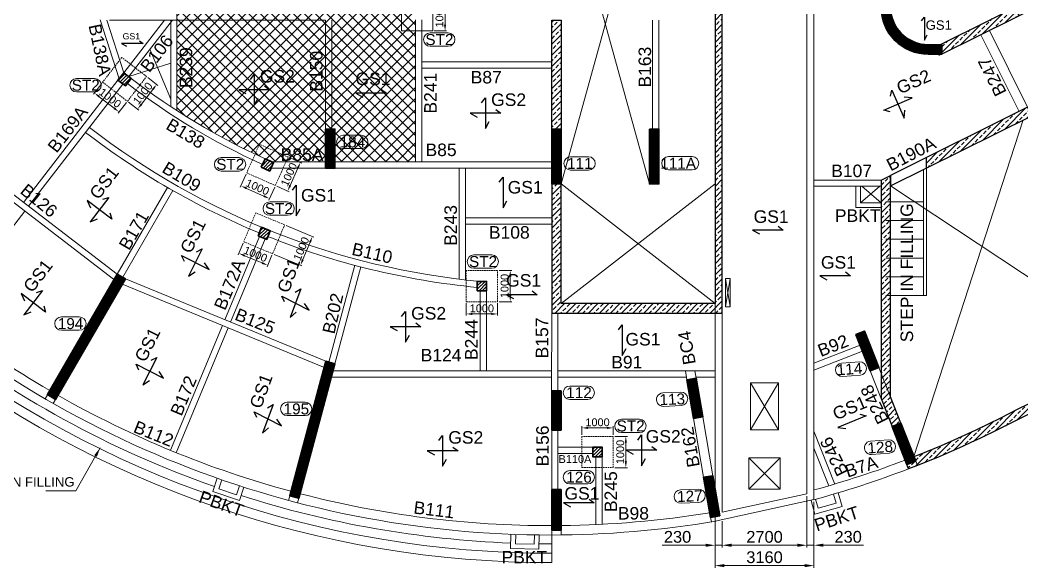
# Model space of a CAD drawing. Header units: millimetres. Extents: x -954 to 225541, y -300291 to -180647.
# Drawn here: x 17656 to 49665, y -272143 to -254639 of the extents above; entities that cross this region are included whole.
import ezdxf
from ezdxf.enums import TextEntityAlignment as Align

# ---------------------------------------------------------------- set-up
doc = ezdxf.new("R2010")
doc.units = ezdxf.units.MM
doc.header["$LTSCALE"] = 100
doc.header["$MEASUREMENT"] = 0
doc.header["$PDMODE"] = 3
doc.linetypes.add('DASHED', pattern=[0.75, 0.5, -0.25])
for name, color, linetype, lineweight in [('BEAM', 191, 'Continuous', 20), ('BEAM NO (H)', 121, 'Continuous', 20), ('BEAM NO (V)', 121, 'Continuous', 20), ('COL HATCH', 67, 'Continuous', 25), ('colno', 11, 'Continuous', 15), ('COLUMN', 84, 'Continuous', 30), ('CONCRETE', 7, 'Continuous', 20), ('DIM', 8, 'Continuous', 13), ('FOOTING', 12, 'Continuous', 20), ('HATCH', 251, 'Continuous', 9), ('RET WALL', 31, 'Continuous', 30), ('RET WALL HATCH', 57, 'Continuous', 13), ('SLAB MARK', 241, 'Continuous', 25), ('SLAB NO', 52, 'Continuous', 25), ('STAIRCASE', 39, 'Continuous', 9), ('STUB', 2, 'Continuous', 30), ('SUNK', 251, 'Continuous', 9), ('TEXT', 255, 'Continuous', 25), ('void', 45, 'Continuous', 18)]:
    doc.layers.add(name, color=color, linetype=linetype, lineweight=lineweight)
doc.styles.add('ARIAL', font='arial.ttf')
doc.dimstyles.new('150', dxfattribs={"dimscale": 150, "dimtxt": 2.5, "dimasz": 2, "dimexe": 0.5, "dimexo": 0.5, "dimgap": 0.5, "dimtad": 1, "dimdec": 0, "dimzin": 3, "dimdsep": 46, "dimtxsty": 'ARIAL', "dimcen": 0, "dimdle": 1, "dimclrd": 256, "dimclre": 256, "dimclrt": 7, "dimadec": 0, "dimazin": 0, "dimtfac": 1, "dimtdec": 0, "dimtmove": 0, "dimatfit": 3, "dimfxl": 0, "dimtolj": 1, "dimtzin": 0, "dimlwd": -1, "dimlwe": -1, "dimarcsym": 0})
pattern_1 = [(45, (360396, 1349499.23), (-176.776695, 176.776695), []), (45, (360572.77, 1349499.23), (-176.776695, 176.776695), [125, -62.5])]

# ---------------------------------------------------------------- blocks, each defined once
blk = doc.blocks.new('*D10')
at = {"layer": 'Defpoints', "color": 0, "transparency": 16777216}
for p in [(0, -74779), (-3160, -75398), (0, -76890)]:
    blk.add_point(p, dxfattribs=at)
at = {"layer": 'DIM', "transparency": 16777216}
for p, q in [((0, -74854), (0, -76965)), ((-3160, -75473), (-3160, -76965)), ((-2860, -76890), (-300, -76890))]:
    blk.add_line(p, q, dxfattribs=at)
for points in [[(-2860, -76840), (-2860, -76940), (-3160, -76890)], [(-300, -76840), (-300, -76940), (0, -76890)]]:
    blk.add_solid(points, dxfattribs=at)
at = {"layer": 'DIM', "color": 7, "lineweight": 9, "transparency": 16777216, "insert": (-1580, -76624), "char_height": 375, "attachment_point": 5, "style": 'ARIAL'}
blk.add_mtext('\\A1;3160', dxfattribs=at)
blk = doc.blocks.new('*D11')
at = {"layer": 'Defpoints', "color": 0, "transparency": 16777216}
for p in [(-3160, -75398), (-2930, -75398), (-2930, -76241)]:
    blk.add_point(p, dxfattribs=at)
at = {"layer": 'DIM', "transparency": 16777216}
for p, q in [((-3160, -75473), (-3160, -76316)), ((-2930, -75473), (-2930, -76316)), ((-3460, -76241), (-4850, -76241)), ((-2930, -76241), (-3160, -76241)), ((-2630, -76241), (-2330, -76241))]:
    blk.add_line(p, q, dxfattribs=at)
for points in [[(-3460, -76191), (-3460, -76291), (-3160, -76241)], [(-2630, -76191), (-2630, -76291), (-2930, -76241)]]:
    blk.add_solid(points, dxfattribs=at)
at = {"layer": 'DIM', "color": 7, "lineweight": 9, "transparency": 16777216, "insert": (-4358, -75974), "char_height": 375, "attachment_point": 5, "style": 'ARIAL'}
blk.add_mtext('\\A1;230', dxfattribs=at)
blk = doc.blocks.new('*D12')
at = {"layer": 'Defpoints', "color": 0, "transparency": 16777216}
for p in [(0, -74779), (-230, -75398), (-230, -76239)]:
    blk.add_point(p, dxfattribs=at)
at = {"layer": 'DIM', "transparency": 16777216}
for p, q in [((0, -74854), (0, -76314)), ((-230, -75473), (-230, -76314)), ((-530, -76239), (-830, -76239)), ((-230, -76239), (0, -76239)), ((300, -76239), (1584, -76239))]:
    blk.add_line(p, q, dxfattribs=at)
for points in [[(-530, -76189), (-530, -76289), (-230, -76239)], [(300, -76189), (300, -76289), (0, -76239)]]:
    blk.add_solid(points, dxfattribs=at)
at = {"layer": 'DIM', "color": 7, "lineweight": 9, "transparency": 16777216, "insert": (1092, -75973), "char_height": 375, "attachment_point": 5, "style": 'ARIAL'}
blk.add_mtext('\\A1;230', dxfattribs=at)
blk = doc.blocks.new('*D13')
at = {"layer": 'Defpoints', "color": 0, "transparency": 16777216}
for p in [(-230, -74594, 389), (-2930, -75398, 389), (-230, -76240)]:
    blk.add_point(p, dxfattribs=at)
at = {"layer": 'DIM', "transparency": 16777216}
for p, q in [((-230, -74669), (-230, -76315)), ((-2930, -75473), (-2930, -76315)), ((-2630, -76240), (-530, -76240))]:
    blk.add_line(p, q, dxfattribs=at)
for points in [[(-2630, -76190), (-2630, -76290), (-2930, -76240)], [(-530, -76190), (-530, -76290), (-230, -76240)]]:
    blk.add_solid(points, dxfattribs=at)
at = {"layer": 'DIM', "color": 7, "lineweight": 9, "transparency": 16777216, "insert": (-1580, -75974), "char_height": 375, "attachment_point": 5, "style": 'ARIAL'}
blk.add_mtext('\\A1;2700', dxfattribs=at)
blk = doc.blocks.new('*D65')
at = {"layer": 'Defpoints', "color": 0, "transparency": 16777216}
for p in [(30840, -253988), (30840, -254988), (31234, -254988)]:
    blk.add_point(p, dxfattribs=at)
at = {"layer": 'DIM', "transparency": 16777216}
for p, q in [((30890, -253988), (31284, -253988)), ((31234, -254188), (31234, -254788)), ((30890, -254988), (31284, -254988))]:
    blk.add_line(p, q, dxfattribs=at)
for points in [[(31201, -254188), (31267, -254188), (31234, -253988)], [(31201, -254788), (31267, -254788), (31234, -254988)]]:
    blk.add_solid(points, dxfattribs=at)
at = {"layer": 'DIM', "color": 7, "transparency": 16777216, "insert": (31056, -254488), "char_height": 250, "attachment_point": 5, "rotation": 90, "style": 'ARIAL'}
blk.add_mtext('\\A1;1000', dxfattribs=at)
blk = doc.blocks.new('*D66')
at = {"layer": 'Defpoints', "color": 0, "transparency": 16777216}
for p in [(20294, -256623), (20030, -256966), (21085, -257235)]:
    blk.add_point(p, dxfattribs=at)
at = {"layer": 'DIM', "transparency": 16777216}
for p, q in [((20264, -256663), (19999, -257005)), ((20663, -257455), (20188, -257088)), ((21055, -257274), (20790, -257617))]:
    blk.add_line(p, q, dxfattribs=at)
for points in [[(20208, -257062), (20167, -257114), (20030, -256966)], [(20683, -257429), (20642, -257481), (20821, -257577)]]:
    blk.add_solid(points, dxfattribs=at)
at = {"layer": 'DIM', "color": 7, "transparency": 16777216, "insert": (20534, -257131), "char_height": 250, "attachment_point": 5, "rotation": 322.3055, "style": 'ARIAL'}
blk.add_mtext('\\A1;1000', dxfattribs=at)
blk = doc.blocks.new('*D67')
at = {"layer": 'Defpoints', "color": 0, "transparency": 16777216}
for p in [(21697, -256444), (22023, -256695), (21085, -257235)]:
    blk.add_point(p, dxfattribs=at)
at = {"layer": 'DIM', "transparency": 16777216}
for p, q in [((21736, -256474), (22062, -256726)), ((21534, -257328), (21900, -256854)), ((21125, -257265), (21451, -257517))]:
    blk.add_line(p, q, dxfattribs=at)
for points in [[(21874, -256833), (21927, -256874), (22023, -256695)], [(21507, -257308), (21560, -257349), (21411, -257487)]]:
    blk.add_solid(points, dxfattribs=at)
at = {"layer": 'DIM', "color": 7, "transparency": 16777216, "insert": (21576, -256982), "char_height": 250, "attachment_point": 5, "rotation": 52.3055, "style": 'ARIAL'}
blk.add_mtext('\\A1;1000', dxfattribs=at)
blk = doc.blocks.new('*D68')
at = {"layer": 'Defpoints', "color": 0, "transparency": 16777216}
for p in [(24898, -259521), (24712, -259937), (25811, -259927)]:
    blk.add_point(p, dxfattribs=at)
at = {"layer": 'DIM', "transparency": 16777216}
for p, q in [((24878, -259566), (24692, -259983)), ((25443, -260263), (24895, -260019)), ((25791, -259973), (25606, -260390))]:
    blk.add_line(p, q, dxfattribs=at)
for points in [[(24909, -259988), (24882, -260049), (24712, -259937)], [(25457, -260232), (25430, -260293), (25626, -260344)]]:
    blk.add_solid(points, dxfattribs=at)
at = {"layer": 'DIM', "color": 7, "transparency": 16777216, "insert": (25242, -259978), "char_height": 250, "attachment_point": 5, "rotation": 336.0021, "style": 'ARIAL'}
blk.add_mtext('\\A1;1000', dxfattribs=at)
blk = doc.blocks.new('*D69')
at = {"layer": 'Defpoints', "color": 0, "transparency": 16777216}
for p in [(26218, -259014), (26612, -259189), (25811, -259927)]:
    blk.add_point(p, dxfattribs=at)
at = {"layer": 'DIM', "transparency": 16777216}
for p, q in [((26264, -259034), (26658, -259210)), ((26287, -259920), (26531, -259372)), ((25857, -259948), (26251, -260123))]:
    blk.add_line(p, q, dxfattribs=at)
for points in [[(26500, -259358), (26561, -259385), (26612, -259189)], [(26256, -259907), (26317, -259934), (26206, -260103)]]:
    blk.add_solid(points, dxfattribs=at)
at = {"layer": 'DIM', "color": 7, "transparency": 16777216, "insert": (26247, -259574), "char_height": 250, "attachment_point": 5, "rotation": 66.0021, "style": 'ARIAL'}
blk.add_mtext('\\A1;1000', dxfattribs=at)
blk = doc.blocks.new('*D70')
at = {"layer": 'Defpoints', "color": 0, "transparency": 16777216}
for p in [(26109, -261183), (26998, -261553), (25725, -262106)]:
    blk.add_point(p, dxfattribs=at)
at = {"layer": 'DIM', "transparency": 16777216}
for p, q in [((26155, -261202), (27044, -261572)), ((26691, -262291), (26921, -261737)), ((25771, -262125), (26660, -262495))]:
    blk.add_line(p, q, dxfattribs=at)
for points in [[(26891, -261725), (26952, -261750), (26998, -261553)], [(26660, -262279), (26722, -262304), (26614, -262476)]]:
    blk.add_solid(points, dxfattribs=at)
at = {"layer": 'DIM', "color": 7, "transparency": 16777216, "insert": (26642, -261946), "char_height": 250, "attachment_point": 5, "rotation": 67.3986, "style": 'ARIAL'}
blk.add_mtext('\\A1;1000', dxfattribs=at)
blk = doc.blocks.new('*D71')
at = {"layer": 'Defpoints', "color": 0, "transparency": 16777216}
for p in [(24801, -261721), (24648, -262091), (25725, -262106)]:
    blk.add_point(p, dxfattribs=at)
at = {"layer": 'DIM', "transparency": 16777216}
for p, q in [((24782, -261768), (24628, -262137)), ((25705, -262152), (25552, -262521)), ((25386, -262398), (24832, -262168))]:
    blk.add_line(p, q, dxfattribs=at)
for points in [[(24845, -262137), (24820, -262198), (24648, -262091)], [(25399, -262367), (25373, -262429), (25571, -262475)]]:
    blk.add_solid(points, dxfattribs=at)
at = {"layer": 'DIM', "color": 7, "transparency": 16777216, "insert": (25178, -262119), "char_height": 250, "attachment_point": 5, "rotation": 337.3986, "style": 'ARIAL'}
blk.add_mtext('\\A1;1000', dxfattribs=at)
blk = doc.blocks.new('*D72')
at = {"layer": 'Defpoints', "color": 0, "transparency": 16777216}
for p in [(31910, -263637), (32910, -263637), (31910, -264028)]:
    blk.add_point(p, dxfattribs=at)
at = {"layer": 'DIM', "transparency": 16777216}
for p, q in [((31910, -263687), (31910, -264078)), ((32910, -263687), (32910, -264078)), ((32710, -264028), (32110, -264028))]:
    blk.add_line(p, q, dxfattribs=at)
for points in [[(32110, -263995), (32110, -264062), (31910, -264028)], [(32710, -263995), (32710, -264062), (32910, -264028)]]:
    blk.add_solid(points, dxfattribs=at)
at = {"layer": 'DIM', "color": 7, "transparency": 16777216, "insert": (32410, -263851), "char_height": 250, "attachment_point": 5, "style": 'ARIAL'}
blk.add_mtext('\\A1;1000', dxfattribs=at)
blk = doc.blocks.new('*D73')
at = {"layer": 'Defpoints', "color": 0, "transparency": 16777216}
for p in [(32910, -262637), (32910, -263637), (33316, -263637)]:
    blk.add_point(p, dxfattribs=at)
at = {"layer": 'DIM', "transparency": 16777216}
for p, q in [((32960, -262637), (33366, -262637)), ((33316, -262837), (33316, -263437)), ((32960, -263637), (33366, -263637))]:
    blk.add_line(p, q, dxfattribs=at)
for points in [[(33283, -262837), (33349, -262837), (33316, -262637)], [(33283, -263437), (33349, -263437), (33316, -263637)]]:
    blk.add_solid(points, dxfattribs=at)
at = {"layer": 'DIM', "color": 7, "transparency": 16777216, "insert": (33138, -263137), "char_height": 250, "attachment_point": 5, "rotation": 90, "style": 'ARIAL'}
blk.add_mtext('\\A1;1000', dxfattribs=at)
blk = doc.blocks.new('*D74')
at = {"layer": 'Defpoints', "color": 0, "transparency": 16777216}
for p in [(36605, -267939), (36605, -268939), (37010, -268939)]:
    blk.add_point(p, dxfattribs=at)
at = {"layer": 'DIM', "transparency": 16777216}
for p, q in [((36655, -267939), (37060, -267939)), ((37010, -268139), (37010, -268739)), ((36655, -268939), (37060, -268939))]:
    blk.add_line(p, q, dxfattribs=at)
for points in [[(36977, -268139), (37044, -268139), (37010, -267939)], [(36977, -268739), (37044, -268739), (37010, -268939)]]:
    blk.add_solid(points, dxfattribs=at)
at = {"layer": 'DIM', "color": 7, "transparency": 16777216, "insert": (36833, -268439), "char_height": 250, "attachment_point": 5, "rotation": 90, "style": 'ARIAL'}
blk.add_mtext('\\A1;1000', dxfattribs=at)
blk = doc.blocks.new('*D75')
at = {"layer": 'Defpoints', "color": 0, "transparency": 16777216}
for p in [(35605, -267668), (35605, -267939), (36605, -267939)]:
    blk.add_point(p, dxfattribs=at)
at = {"layer": 'DIM', "transparency": 16777216}
for p, q in [((35605, -267889), (35605, -267618)), ((36405, -267668), (35805, -267668)), ((36605, -267889), (36605, -267618))]:
    blk.add_line(p, q, dxfattribs=at)
for points in [[(35805, -267635), (35805, -267702), (35605, -267668)], [(36405, -267635), (36405, -267702), (36605, -267668)]]:
    blk.add_solid(points, dxfattribs=at)
at = {"layer": 'DIM', "color": 7, "transparency": 16777216, "insert": (36105, -267491), "char_height": 250, "attachment_point": 5, "style": 'ARIAL'}
blk.add_mtext('\\A1;1000', dxfattribs=at)
blk = doc.blocks.new('Z$W@#2DCD71B0')
at = {"layer": 'RET WALL', "lineweight": 9}
for p, q in [((-3160, 0), (-3160, -75473)), ((-2930, 0), (-2930, -75186.9)), ((-230, 0), (-230, -74593.7)), ((0, 0), (0, -74778.6)), ((-3160, -75473), (0, -74778.6)), ((-2930, -75186.9), (-230, -74593.7))]:
    blk.add_line(p, q, dxfattribs=at)
at = {"layer": 'DIM', "lineweight": 9}
for base, p1, p2, picture, middle in [((0, -76890.3), (-3160, -75398), (0, -74778.6), '*D10', (-1580, -76623.7)), ((-230, -76240, -389.1), (-2930, -75398), (-230, -74593.7), '*D13', (-1580, -75973.6, -389.1))]:
    dim = blk.add_linear_dim(base=base, p1=p1, p2=p2, dimstyle='150', dxfattribs=at)
    dim.commit()
    dim.dimension.update_dxf_attribs({"geometry": picture, "text_midpoint": middle})
dim = blk.add_linear_dim(base=(-230, -76239.4), p1=(0, -74778.6), p2=(-230, -75398), angle=180, dimstyle='150', dxfattribs=at)
dim.commit()
dim.dimension.update_dxf_attribs({"geometry": '*D12', "text_midpoint": (1091.8, -76239.4), "dimtype": 160})
dim = blk.add_linear_dim(base=(-2930, -76240.7), p1=(-3160, -75398), p2=(-2930, -75398), dimstyle='150', dxfattribs=at)
dim.commit()
dim.dimension.update_dxf_attribs({"geometry": '*D11', "text_midpoint": (-4358.5, -76240.7), "dimtype": 160})

msp = doc.modelspace()

# ---------------------------------------------------------------- hatches: boundary and pattern name
at = {"layer": 'COL HATCH'}
h = msp.add_hatch(dxfattribs=at)
h.set_pattern_fill('ANSI31', color=256, scale=100, style=0)
edge = h.paths.add_edge_path()
edge.add_line((45465.2, -251690.9), (45165.2, -251690.9))
edge.add_line((45165.2, -251690.9), (45165.2, -254228.1))
edge.add_arc((46665.2, -254228.1), 1500, 180, 270)
edge.add_line((46665.2, -255728.1), (47105.2, -255728.1))
edge.add_line((47105.2, -255728.1), (47105.2, -255428.1))
edge.add_line((47105.2, -255428.1), (46665.2, -255428.1))
edge.add_arc((46665.2, -254228.1), 1200, 180, 270, ccw=False)
edge.add_line((45465.2, -254228.1), (45465.2, -251690.9))
h.paths.add_polyline_path([(45165.2, -250190.9), (45465.2, -250190.9), (45465.2, -248558.9), (45165.2, -248558.9)])
h = msp.add_hatch(dxfattribs=at)
h.set_pattern_fill('ANSI31', color=256, scale=100, style=0)
h.set_pattern_definition([(45, (-333402.978, -634075.706), (-8.83883476, 8.83883476), [])])
h.paths.add_polyline_path([(27415.2, -258123.9), (27415.2, -259373.9), (27715.2, -259373.9), (27715.2, -258123.9)])
h = msp.add_hatch(dxfattribs=at)
h.set_pattern_fill('ANSI31', color=256, scale=100, style=0)
h.set_pattern_definition([(45, (-99321.892, -734141.501), (-8.83883476, 8.83883476), [])])
h.paths.add_polyline_path([(34640.2, -258123.9), (34940.2, -258123.9), (34940.2, -259873.9), (34640.2, -259873.9)])
h = msp.add_hatch(dxfattribs=at)
h.set_pattern_fill('ANSI31', color=256, scale=100, style=0)
h.set_pattern_definition([(45, (-156574.624, -1128011.588), (-8.83883476, 8.83883476), [])])
h.paths.add_polyline_path([(37765.2, -258123.9), (38065.2, -258123.9), (38065.2, -259873.9), (37765.2, -259873.9)])
h = msp.add_hatch(dxfattribs=at)
h.set_pattern_fill('ANSI31', color=256, scale=100, angle=59.89893, style=0)
h.set_pattern_definition([(104.8989264, (580353.009, -648745.915), (-12.07976122, -3.21393357), [])])
h.paths.add_polyline_path([(18790.6, -266756.8), (18531, -266606.4), (20762.8, -262756.5), (21022.4, -262907)])
h = msp.add_hatch(dxfattribs=at)
h.set_pattern_fill('ANSI31', color=256, scale=100, angle=-158.53838, style=0)
h.set_pattern_definition([(246.461621, (244970.303, 239901.4), (11.45990964, -4.99204076), [])])
h.paths.add_polyline_path([(44817.1, -265849.3), (44359.8, -264686), (44639, -264576.2), (45096.3, -265739.5)])
h = msp.add_hatch(dxfattribs=at)
h.set_pattern_fill('ANSI31', color=256, scale=100, angle=75, style=0)
h.set_pattern_definition([(120, (668250.607, -492413.446), (-10.82531755, -6.25), [])])
h.paths.add_polyline_path([(26563.4, -269915), (26273.6, -269837.4), (27425.4, -265539), (27715.2, -265616.7)])
h = msp.add_hatch(dxfattribs=at)
h.set_pattern_fill('ANSI31', color=256, scale=100, angle=-170.22075, style=0)
h.set_pattern_definition([(234.7792455, (337586.322, 187381.653), (10.21170052, -7.20910345), [])])
h.paths.add_polyline_path([(39171.8, -267364.3), (38959.5, -266132.4), (39255.2, -266081.5), (39467.5, -267313.3)])
h = msp.add_hatch(dxfattribs=at)
h.set_pattern_fill('ANSI31', color=256, scale=100, style=0)
h.set_pattern_definition([(45, (-99321.892, -735005.718), (-8.83883476, 8.83883476), [])])
h.paths.add_polyline_path([(34640.2, -267738.6), (34940.2, -267738.6), (34940.2, -266488.6), (34640.2, -266488.6)])
h = msp.add_hatch(dxfattribs=at)
h.set_pattern_fill('ANSI31', color=256, scale=100, angle=-158.53838, style=0)
h.set_pattern_definition([(246.461621, (244973.962, 239892.094), (11.45990964, -4.99204076), [])])
h.paths.add_polyline_path([(45991.6, -268836.7), (45516, -267626.9), (45795.2, -267517.1), (46270.8, -268727)])
h = msp.add_hatch(dxfattribs=at)
h.set_pattern_fill('ANSI31', color=256, scale=100, angle=-170.22075, style=0)
h.set_pattern_definition([(234.7792455, (337588.021, 187371.799), (10.21170052, -7.20910345), [])])
h.paths.add_polyline_path([(39717.1, -270527.6), (39496.2, -269246.5), (39791.9, -269195.6), (40012.7, -270476.7)])
h = msp.add_hatch(dxfattribs=at)
h.set_pattern_fill('ANSI31', color=256, scale=100, style=0)
h.set_pattern_definition([(45, (-99321.892, -734963.679), (-8.83883476, 8.83883476), [])])
h.paths.add_polyline_path([(34640.2, -270938.6), (34940.2, -270938.6), (34940.2, -269638.6), (34640.2, -269638.6)])
at = {"layer": 'RET WALL HATCH'}
h = msp.add_hatch(dxfattribs=at)
h.set_pattern_fill('ANSI33', color=256, scale=1000, style=0)
h.paths.add_polyline_path([(34640.2, -259873.9), (34640.2, -263998.9), (40090.2, -263998.9), (40090.2, -246238.9), (38065.2, -246238.9), (38065.2, -246538.9), (39860.2, -246538.9), (39860.2, -263698.9), (34940.2, -263698.9), (34940.2, -259873.9)])
h = msp.add_hatch(dxfattribs=at)
h.set_pattern_fill('ANSI33', color=256, scale=1000, style=0)
h.set_pattern_definition(pattern_1)
h.paths.add_polyline_path([(47041.4, -255428.1), (53306.5, -252308.9), (53979.7, -252308.9), (47105.2, -255730.9), (47105.2, -255428.1)])
h = msp.add_hatch(dxfattribs=at)
h.set_pattern_fill('ANSI33', color=256, scale=1000, style=0)
h.set_pattern_definition(pattern_1)
h.paths.add_polyline_path([(34640.2, -254638.9), (34940.2, -254638.9), (34940.2, -258123.9), (34640.2, -258123.9)], flags=17)
h = msp.add_hatch(dxfattribs=at)
h.set_pattern_fill('ANSI33', color=256, scale=1000, style=0)
h.paths.add_polyline_path([(49977, -257694), (49843.2, -257425.5), (46615.2, -259029.8), (46615.2, -259364.8)])
h = msp.add_hatch(dxfattribs=at)
h.set_pattern_fill('ANSI33', color=256, scale=1000, style=0)
h.set_pattern_definition(pattern_1)
h.paths.add_polyline_path([(45465.2, -259601.3), (45165.2, -259750.7), (45165.2, -266734.5), (45516, -267626.9), (45795.2, -267517.1), (45465.2, -266677.7)])
h = msp.add_hatch(dxfattribs=at)
h.set_pattern_fill('ANSI33', color=256, scale=1000, style=0)
h.set_pattern_definition(pattern_1)
h.paths.add_polyline_path([(53698.7, -265164.9), (53765.5, -265299.2), (50990.2, -266680.9), (49565.7, -267390.1), (48885.4, -267728.8), (48339.6, -267994.1), (48033.8, -268137.3), (47762.6, -268261), (47036.6, -268577.2), (46325.7, -268866.6), (46044.7, -268975.5), (45990.3, -268837.2), (46270.8, -268727), (46215.9, -268587.4), (46390.7, -268518.1), (47091.9, -268227.9), (47502.4, -268048.7), (48199.1, -267728.7), (48986.8, -267343.2), (49548.7, -267063.5), (50205.7, -266736.4), (51030.1, -266325.9), (51625.2, -266029.7), (52353, -265667.3), (53028.4, -265331.1), (53363.2, -265164.3), (53430.1, -265298.6)])
at = {"layer": 'STUB', "lineweight": 15}
h = msp.add_hatch(dxfattribs=at)
h.set_pattern_fill('ANSI31', color=67, scale=600, style=0)
h.paths.add_polyline_path([(20785, -256560.5), (21022.4, -256743.9), (21205.9, -256506.5), (20968.5, -256323.1)])
h = msp.add_hatch(dxfattribs=at)
h.set_pattern_fill('ANSI31', color=67, scale=600, style=0)
h.paths.add_polyline_path([(25360, -259343.3), (25634.1, -259465.3), (25756.1, -259191.2), (25482, -259069.2)])
h = msp.add_hatch(dxfattribs=at)
h.set_pattern_fill('ANSI31', color=67, scale=600, style=0)
h.paths.add_polyline_path([(25259.1, -261532.8), (25536.1, -261648.1), (25651.3, -261371.2), (25374.4, -261255.9)])
h = msp.add_hatch(dxfattribs=at)
h.set_pattern_fill('ANSI31', color=67, scale=600, style=0)
h.paths.add_polyline_path([(32260.2, -262987.1), (32260.2, -263287.1), (32560.2, -263287.1), (32560.2, -262987.1)])
h = msp.add_hatch(dxfattribs=at)
h.set_pattern_fill('ANSI31', color=67, scale=600, style=0)
h.paths.add_polyline_path([(35955.2, -268288.6), (35955.2, -268588.6), (36255.2, -268588.6), (36255.2, -268288.6)])
at = {"layer": 'SUNK'}
h = msp.add_hatch(dxfattribs=at)
h.set_pattern_fill('ANSI37', color=256, scale=2000)
h.paths.add_polyline_path([(22670.2, -250788.9), (30290.2, -250788.9), (30290.2, -254337.6), (30190.2, -254337.6), (30190.2, -254637.6), (30290.2, -254637.6), (30290.2, -259161.5), (27715.2, -259173.9), (27715.2, -258123.9), (27415.2, -258123.9), (27415.2, -259173.9), (25716.7, -259173.9), (25481.9, -259069.4), (24754.3, -258722.3), (23491.6, -258039.8), (22670.2, -257536.2)])

# ---------------------------------------------------------------- linework, layer by layer
at = {"color": 8, "lineweight": 9}
msp.add_line((34640.2, -271090.5), (34641.5, -271971.5), dxfattribs=at)
for points in [[(14650.1, -264497, 0.0817375), (23867.7, -269543.3, 0.0817375)], [(14280.3, -264969.5, 0.1679424), (34641.5, -271971.5, 0.1679424)], [(14465.2, -264733.3, 0.1679424), (34641.1, -271671.5, 0.1679424)], [(24721, -269829.7, 0.0678802), (33333.3, -271347.1)], [(34233, -271369.6, 0.003149), (34640.6, -271371.5)]]:
    msp.add_lwpolyline(points, format="xyb", dxfattribs=at)
at = {"layer": 'BEAM'}
for p, q in [((20212.3, -254635), (20820.3, -256514.8)), ((20423.8, -254638.9), (20968.5, -256323.1)), ((27415.2, -254638.9), (20515.2, -254638.9)), ((20968.5, -256323.1), (22269.9, -254638.9)), ((21126.7, -256445.4), (22522.6, -254638.9)), ((22470.2, -257406), (22470.2, -254638.9)), ((22670.2, -257536.2), (22670.2, -254638.9)), ((27415.2, -254638.9), (27415.2, -258123.9)), ((27615.2, -254638.9), (27615.2, -258123.9)), ((30289, -254637.6), (30290.2, -259161.5)), ((30490.2, -254637.6), (30490.2, -259161.5)), ((37865.2, -254638.9), (37865.2, -258123.9)), ((38065.2, -254638.9), (38065.2, -258123.9)), ((49574.6, -257559.2, -389.1), (48354.9, -255108.9)), ((49843.2, -257425.5, -389.1), (48623.4, -254975.2)), ((30490.2, -255978.9), (34640.2, -255978.9)), ((30490.2, -256178.9), (34640.2, -256178.9)), ((17768.9, -260463.6), (20785, -256560.5)), ((17927.2, -260585.9), (20943.3, -256682.8)), ((15266.6, -258547.2), (20762.8, -262756.5)), ((15145, -258706), (20641.2, -262915.3)), ((25716.7, -259173.9), (27415.2, -259173.9)), ((34640.2, -259173.9), (27715.2, -259173.9)), ((25674.8, -259373.9), (27415.2, -259373.9)), ((34640.2, -259373.9), (27715.2, -259373.9)), ((31690.2, -259373.9), (31690.2, -262915.3)), ((31890.2, -259373.9), (31890.2, -262938.7)), ((45165.2, -259750.7), (43020.2, -259750.7)), ((20762.8, -262756.5), (22367.3, -259988.8)), ((20935.9, -262856.8), (22540.5, -260088.8)), ((45165.2, -259950.7), (43020.2, -259950.7)), ((15164.9, -264160.6), (17804.9, -260744.2)), ((25605.2, -261351.9), (25605.5, -261351.2)), ((24197.8, -264212.3), (25305.3, -261552)), ((24382.8, -264288.3), (25489.9, -261628.9)), ((27522, -265564.9), (28350, -262474.8)), ((27715.2, -265616.7), (28543.4, -262525.4)), ((20946.3, -263091.9), (27349.3, -265724)), ((21022.4, -262907), (27425.4, -265539)), ((32360.2, -265847.6), (32360.2, -263287.1)), ((32560.2, -265847.8), (32560.2, -263287.1)), ((34640.2, -263998.9), (34638.4, -266488.6)), ((34840.2, -263998.9), (34840.2, -266488.6)), ((22461, -268384.5), (24121, -264396.9)), ((22645.6, -268461.3), (24305.9, -264473)), ((43020.2, -265604.9), (44493.4, -265025.7)), ((43020.2, -265819.8), (44566.5, -265211.9)), ((27654.6, -265842.6), (34640.2, -265850)), ((34840.2, -265848.9), (39860.2, -265848.9)), ((38910.6, -265848.9), (38959.5, -266132.4)), ((39255.2, -266081.5), (39215.1, -265848.9)), ((45516, -267626.9), (44817.1, -265849.3)), ((45795.2, -267517.1), (45096.3, -265739.5)), ((27601, -266042.6), (34639.9, -266050)), ((34840.2, -266048.9), (38945.1, -266048.9)), ((39249.5, -266048.9), (39860.2, -266048.9)), ((18530.8, -266606.8), (18455.6, -266737.5)), ((18790.8, -266756.5), (18715.6, -266887.1)), ((39496.2, -269246.5), (39171.8, -267364.3)), ((39791.9, -269195.6), (39467.5, -267313.3)), ((34640.2, -267738.6), (34640.2, -269638.6)), ((34840.2, -267738.6), (34840.2, -269638.6)), ((43020.2, -267774.6), (43683.4, -269461.6)), ((43020.2, -268321.2), (43490.8, -269518.5)), ((45991.6, -268836.7), (46044.7, -268975.5)), ((46044.7, -268975.5), (46325.7, -268866.6)), ((46270.8, -268727), (46325.7, -268866.6)), ((26273.5, -269837.8), (26234.9, -269983.6)), ((26563.5, -269914.6), (26524.9, -270060.4)), ((43020.2, -269956.1), (43020.2, -269962.9)), ((39716.9, -270526.9), (39741.7, -270674.5)), ((34640.2, -270939.6), (34641.1, -271090.9)), ((34940.1, -270937.7), (34941.1, -271089))]:
    msp.add_line(p, q, dxfattribs=at)
for points in [[(2515.2, -239015.6, 0.4146702), (34640.2, -271090.5, 0.0410936), (39885.2, -270650.5)], [(21083.9, -256665.9, 0.056798), (25400.8, -259251.7, 0.0563126)], [(21205.5, -256507, 0.0571069), (25508.2, -259080.8, 0.056579)], [(19750.4, -258226.5, 0.0663158), (25297.2, -261441.3, 0.0316425)], [(19872.7, -258068.2, 0.1421872), (32360.2, -262987.1, 0.0542645)], [(12215.4, -261577, 0.0636161), (18605.8, -266477.4)], [(25575, -261554.5, 0.0712094), (32260.2, -263178.5, 0.0712094)], [(18865.8, -266627.1, 0.0636161), (26312.2, -269693.3)], [(26602.2, -269770.1, 0.064006), (34639.7, -270790.5, 0.0000037), (34640.2, -270790.5)], [(34940.2, -270788.6, 0.0375735), (39691.3, -270378.4, 0.0375735)]]:
    msp.add_lwpolyline(points, format="xyb", dxfattribs=at)
at = {"layer": 'BEAM', "elevation": -389.1}
msp.add_lwpolyline([(45465.2, -259601.3), (46615.2, -259029.8), (46615.2, -259364.8), (45465.2, -259936.5)], close=True, dxfattribs=at)
at = {"layer": 'BEAM'}
for points in [[(44359.8, -259950.7), (44359.8, -260623.9), (45165.2, -260623.9)], [(44509.8, -259950.7), (44509.8, -260473.9), (45165.2, -260473.9)], [(31890.2, -260958.9), (34640.2, -260958.9)], [(31890.2, -261158.9), (34640.2, -261158.9)], [(34840.2, -268288.6), (36255.2, -268288.6), (36255.2, -270746.9)], [(34840.2, -268488.6), (35955.2, -268488.6)], [(36055.2, -268588.6), (36055.2, -270746.9)], [(24810.4, -269563.3), (24666.6, -269991.5), (23813.4, -269705.1), (23957.1, -269276.9)], [(24668.2, -269515.5), (24572.2, -269801.6), (24003.3, -269610.6), (24099.4, -269324.7)], [(43793.5, -269741.8), (43917.1, -270176.4), (43051.4, -270422.5), (42927.8, -269987.9)], [(43649.3, -269782.8), (43731.8, -270073.1), (43154.6, -270237.2), (43072.1, -269946.9)], [(34240.1, -271088.6), (34228.8, -271540.3), (33329.1, -271517.8), (33340.3, -271066.2)], [(34090.1, -271084.9), (34082.6, -271386.6), (33482.8, -271371.6), (33490.3, -271069.9)]]:
    msp.add_lwpolyline(points, dxfattribs=at)
for radius, start in [(31775, 285.38495), (32075, 285.23755)]:
    msp.add_arc((34590.2, -239015.6), radius, start, 290.92323, dxfattribs=at)
at = {"layer": 'colno'}
for points in [[(30761.3, -255476.7, -1), (30761.3, -255049.3), (31333.8, -255049.3, -1), (31333.8, -255476.7)], [(24079.8, -259462.6, -1), (24079.8, -259035.2), (24652.3, -259035.2, -1), (24652.3, -259462.6)], [(25632.6, -260877.1, -1), (25632.6, -260449.7), (26205.1, -260449.7, -1), (26205.1, -260877.1)], [(32155.6, -262570.1, -1), (32155.6, -262142.7), (32728.1, -262142.7, -1), (32728.1, -262570.1)], [(36871, -267820.6, -1), (36871, -267393.2), (37443.5, -267393.2, -1), (37443.5, -267820.6)]]:
    msp.add_lwpolyline(points, format="xyb", close=True, dxfattribs=at)
for points, elevation in [([(19462.8, -256934.8, -1), (19462.8, -256507.4), (20035.4, -256507.4, -1), (20035.4, -256934.8)], 10188.5), ([(27982.3, -258747.4, -1), (27982.3, -258320), (28554.9, -258320, -1), (28554.9, -258747.4)], -1455.5), ([(35245.6, -259433.5, -1), (35245.6, -259006.1), (35818.2, -259006.1, -1), (35818.2, -259433.5)], -1455.5), ([(38370.6, -259429.5, -1), (38370.6, -259002.1), (39126.2, -259002.1, -1), (39126.2, -259429.5)], -1455.5), ([(18977, -264550.3, -1), (18977, -264122.9), (19549.5, -264122.9, -1), (19549.5, -264550.3)], -1455.5), ([(43933.2, -266025, -1), (43902.6, -265598.7), (44473.6, -265557.6, -1), (44504.3, -265983.9)], -1455.5), ([(35221.2, -266757.7, -1), (35221.2, -266330.3), (35793.8, -266330.3, -1), (35793.8, -266757.7)], -1455.5), ([(38209.4, -266980.2, -1), (38191.3, -266553.2), (38763.3, -266528.9, -1), (38781.4, -266956)], -1455.5), ([(26191.7, -267275.7, -1), (26191.7, -266848.3), (26764.3, -266848.3, -1), (26764.3, -267275.7)], -1455.5), ([(44860.1, -268518.8, -1), (44829.4, -268092.5), (45400.5, -268051.5, -1), (45431.2, -268477.8)], -1455.5), ([(35221.3, -269457.5, -1), (35221.3, -269030.1), (35793.8, -269030.1, -1), (35793.8, -269457.5)], -1455.5), ([(38772.5, -270072.8, -1), (38754.5, -269645.8), (39326.5, -269621.6, -1), (39344.6, -270048.6)], -1455.5)]:
    msp.add_lwpolyline(points, format="xyb", close=True, dxfattribs=dict(at, elevation=elevation))
at = {"layer": 'COLUMN'}
msp.add_lwpolyline([(45165.2, -248558.9), (45165.2, -254228.1, 0.4142136), (46665.2, -255728.1), (47105.2, -255728.1), (47105.2, -255428.1), (46665.2, -255428.1, -0.4142136), (45465.2, -254228.1), (45465.2, -248558.9), (45165.2, -248558.9)], format="xyb", dxfattribs=at)
for points in [[(27415.2, -258123.9), (27415.2, -259373.9), (27715.2, -259373.9), (27715.2, -258123.9)], [(34640.2, -258123.9), (34940.2, -258123.9), (34940.2, -259873.9), (34640.2, -259873.9)], [(37765.2, -258123.9), (38065.2, -258123.9), (38065.2, -259873.9), (37765.2, -259873.9)], [(18790.6, -266756.8), (18531, -266606.4), (20762.8, -262756.5), (21022.4, -262907)], [(44817.1, -265849.3), (44359.8, -264686), (44639, -264576.2), (45096.3, -265739.5)], [(26563.4, -269915), (26273.6, -269837.4), (27425.4, -265539), (27715.2, -265616.7)], [(39171.8, -267364.3), (38959.5, -266132.4), (39255.2, -266081.5), (39467.5, -267313.3)], [(34640.2, -267738.6), (34940.2, -267738.6), (34940.2, -266488.6), (34640.2, -266488.6)], [(45991.6, -268836.7), (45516, -267626.9), (45795.2, -267517.1), (46270.8, -268727)], [(39717.1, -270527.6), (39496.2, -269246.5), (39791.9, -269195.6), (40012.7, -270476.7)], [(34640.2, -270938.6), (34940.2, -270938.6), (34940.2, -269638.6), (34640.2, -269638.6)]]:
    msp.add_lwpolyline(points, close=True, dxfattribs=at)
at = {"layer": 'FOOTING'}
msp.add_lwpolyline([(29840.2, -253987.6), (29840.2, -254987.6), (30840.2, -254987.6), (30840.2, -253987.6)], close=True, dxfattribs=at)
at = {"layer": 'FOOTING', "linetype": 'DASHED'}
for points in [[(20294.1, -256623.4), (21085.4, -257234.9), (21696.8, -256443.6), (20905.5, -255832.1)], [(24897.9, -259520.7), (25811.5, -259927.4), (26218.2, -259013.8), (25304.6, -258607.1)], [(24801.5, -261721.4), (25724.7, -262105.7), (26109, -261182.5), (25185.8, -260798.2)], [(31910.2, -262637.1), (31910.2, -263637.1), (32910.2, -263637.1), (32910.2, -262637.1)], [(35605.2, -267938.6), (35605.2, -268938.6), (36605.2, -268938.6), (36605.2, -267938.6)]]:
    msp.add_lwpolyline(points, close=True, dxfattribs=at)
at = {"layer": 'HATCH'}
msp.add_line((47105.2, -255730.9), (47013.7, -255776.4), dxfattribs=at)
at = {"layer": 'RET WALL', "lineweight": 25}
for p, q in [((46615.2, -259378), (46615.2, -259029.8)), ((45165.2, -259750.7, -389.1), (45465.2, -259601.3, -389.1))]:
    msp.add_line(p, q, dxfattribs=at)
for points in [[(34640.2, -259873.9), (34640.2, -263998.9), (40090.2, -263998.9), (40090.2, -246238.9), (38065.2, -246238.9), (38065.2, -246538.9), (39860.2, -246538.9), (39860.2, -263698.9), (34940.2, -263698.9), (34940.2, -259873.9), (34640.2, -259873.9)], [(47041.4, -255428.1), (53306.5, -252308.9), (53979.7, -252308.9), (47105.2, -255730.9), (47105.2, -255428.1), (47041.4, -255428.1)], [(45165.2, -259750.7), (45165.2, -266734.5), (45516, -267626.9), (45795.2, -267517.1), (45465.2, -266677.7), (45465.2, -259601.3)], [(50990.2, -266680.9), (49565.7, -267390.1), (48885.4, -267728.8), (48339.6, -267994.1), (48033.8, -268137.3), (47762.6, -268261), (47036.6, -268577.2), (46325.7, -268866.6), (46044.7, -268975.5), (45990.3, -268837.2), (46270.8, -268727), (46215.9, -268587.4), (46390.7, -268518.1), (47091.9, -268227.9), (47502.4, -268048.7), (48199.1, -267728.7), (48986.8, -267343.2), (49548.7, -267063.5), (50205.7, -266736.4)]]:
    msp.add_lwpolyline(points, dxfattribs=at)
msp.add_lwpolyline([(34640.2, -254638.9), (34940.2, -254638.9), (34940.2, -258123.9), (34640.2, -258123.9)], close=True, dxfattribs=at)
at = {"layer": 'RET WALL', "lineweight": 25, "elevation": -389.1}
msp.add_lwpolyline([(49977, -257694), (49843.2, -257425.5), (45465.2, -259601.3), (45465.2, -259936.3)], close=True, dxfattribs=at)
at = {"layer": 'SLAB MARK'}
for points, elevation in [([(46457.5, -254667.7), (46549.6, -254545), (46549.6, -255281.2), (46641.7, -255112.5)], 0), ([(21471.4, -255299.7), (21585.9, -255385.6), (20898.8, -255385.6), (21056.2, -255471.6)], 0), ([(29204.4, -256853.5), (29368, -256976.3), (28386.4, -256976.3), (28611.4, -257099.1)], -11644), ([(18414.1, -263773.6), (18469.2, -263970.6), (17690, -263373.6), (17793.9, -263607.9)], 0), ([(18181.1, -263337.7), (18378.1, -263282.5), (17781.2, -264061.7), (18015.5, -263957.8)], 0), ([(34015.8, -263292.5), (34179.4, -263415.3), (33197.8, -263415.3), (33422.7, -263538.1)], -11644), ([(21455.2, -265819.2), (21364.6, -265635.8), (22240.8, -266078.3), (22095.3, -265867.3)], 0), ([(21840.5, -265509.6), (22023.9, -265419), (21581.4, -266295.2), (21792.5, -266149.7)], 0), ([(25565.9, -267029.3), (25737.5, -266918), (25399.4, -267839.5), (25592.2, -267670.6)], 0), ([(25221, -267340.9), (25130.4, -267157.5), (26006.6, -267600), (25861.1, -267388.9)], 0)]:
    msp.add_lwpolyline(points, dxfattribs=dict(at, elevation=elevation))
for points in [[(25015.8, -256538.2), (25138.6, -256374.6), (25138.6, -257356.2), (25261.4, -257131.2)], [(25465.8, -256742.6), (25629.4, -256865.4), (24647.8, -256865.4), (24872.8, -256988.2)], [(45460.3, -257075), (45506.6, -256875.8), (45902.9, -257773.8), (45924.4, -257518.5)], [(32402.9, -257287.5), (32525.7, -257123.9), (32525.7, -258105.5), (32648.5, -257880.6)], [(45455, -257569.3), (45255.7, -257523), (46153.8, -257126.7), (45898.4, -257105.1)], [(32852.9, -257491.9), (33016.5, -257614.7), (32034.9, -257614.7), (32259.8, -257737.5)], [(26358.2, -260076.4), (26481, -259912.8), (26481, -260894.4), (26603.8, -260669.5)], [(32963.6, -259820), (33086.4, -259656.4), (33086.4, -260638), (33209.2, -260413)], [(20529.6, -260800.6), (20584.7, -260997.6), (19805.5, -260400.7), (19909.4, -260634.9)], [(20296.6, -260364.7), (20493.6, -260309.5), (19896.7, -261088.7), (20131, -260984.8)], [(41872.9, -261226.4), (42036.5, -261349.2), (41054.9, -261349.2), (41279.8, -261472)], [(23293.9, -262038.6), (23477.2, -261947.9), (23034.8, -262824.1), (23245.8, -262678.7)], [(22908.6, -262348.1), (22817.9, -262164.8), (23694.1, -262607.2), (23548.7, -262396.2)], [(44022.9, -262687.4), (44186.5, -262810.2), (43204.9, -262810.2), (43429.8, -262933)], [(26450.2, -263334.6), (26621.8, -263223.4), (26283.8, -264144.9), (26476.5, -263976)], [(26105.4, -263646.3), (26014.7, -263462.9), (26890.9, -263905.4), (26745.5, -263694.3)], [(29847.8, -264109.8), (29970.6, -263946.2), (29970.6, -264927.8), (30093.4, -264702.8)], [(30297.8, -264314.2), (30461.4, -264437), (29479.8, -264437), (29704.8, -264559.8)], [(36773.4, -264534.8), (36896.2, -264371.2), (36896.2, -265352.8), (37019, -265127.8)], [(44485.4, -267227.7), (44683.8, -267277.7), (43778.5, -267657.2), (44033.5, -267683.5)], [(31034.8, -268075.8), (31157.6, -267912.2), (31157.6, -268893.8), (31280.4, -268668.8)], [(37390.4, -268057.8), (37513.2, -267894.2), (37513.2, -268875.8), (37636, -268650.8)], [(31484.8, -268280.2), (31648.4, -268403), (30666.8, -268403), (30891.8, -268525.8)], [(37840.4, -268262.2), (38004, -268385), (37022.4, -268385), (37247.4, -268507.8)], [(35838.9, -269943), (36002.5, -270065.8), (35020.9, -270065.8), (35245.9, -270188.6)]]:
    msp.add_lwpolyline(points, dxfattribs=at)
at = {"layer": 'STAIRCASE'}
for points in [[(46615.2, -259196.4), (46615.2, -263443.6)], [(46515.2, -259414.5), (46515.2, -263443.6)]]:
    msp.add_lwpolyline(points, dxfattribs=at)
at = {"layer": 'STAIRCASE', "ltscale": 1000}
for points in [[(45315.2, -260443.6), (46515.2, -260443.6)], [(45315.2, -261043.6), (46515.2, -261043.6)], [(45315.2, -261643.6), (46515.2, -261643.6)], [(45315.2, -262243.6), (46515.2, -262243.6)], [(45315.2, -262843.6), (46515.2, -262843.6)], [(45315.2, -263443.6), (46515.2, -263443.6)], [(46615.2, -263443.6), (46515.2, -263443.6)]]:
    msp.add_lwpolyline(points, dxfattribs=at)
at = {"layer": 'STUB'}
for points in [[(20785, -256560.5), (21022.4, -256743.9), (21205.9, -256506.5), (20968.5, -256323.1)], [(25360, -259343.3), (25634.1, -259465.3), (25756.1, -259191.2), (25482, -259069.2)], [(25259.1, -261532.8), (25536.1, -261648.1), (25651.3, -261371.2), (25374.4, -261255.9)], [(32260.2, -262987.1), (32260.2, -263287.1), (32560.2, -263287.1), (32560.2, -262987.1)], [(35955.2, -268288.6), (35955.2, -268588.6), (36255.2, -268588.6), (36255.2, -268288.6)]]:
    msp.add_lwpolyline(points, close=True, dxfattribs=at)
at = {"layer": 'SUNK'}
msp.add_line((22670.2, -254438.9), (22670.2, -254639.4), dxfattribs=at)
at = {"layer": 'void'}
for p, q in [((34940.2, -249638.9), (37765.2, -259873.9)), ((34940.2, -259873.9), (37765.2, -249638.9)), ((21803.2, -255570), (22470.2, -257164.9)), ((21126.7, -256445.4), (22470.2, -256017.9)), ((49701.6, -257830.4), (46215.9, -268587.4)), ((34940.2, -263698.9), (39860.2, -259873.9)), ((34940.2, -259873.9), (39860.2, -263698.9)), ((45128.8, -259950.7), (44509.8, -260473.9)), ((44546.2, -259950.7), (45165.2, -260473.9)), ((45465.2, -259936.5, -389.1), (53363.2, -265164.3)), ((40340.2, -262898.9), (40190.2, -263798.9)), ((40190.2, -262898.9), (40340.2, -263798.9)), ((40990.2, -266231.5), (41890.2, -267731.5)), ((40990.2, -267731.5), (41890.2, -266231.5)), ((40940.2, -269628.8), (41940.2, -268628.8)), ((40940.2, -268628.8), (41940.2, -269628.8))]:
    msp.add_line(p, q, dxfattribs=at)
for points in [[(40190.2, -263798.9), (40340.2, -263798.9), (40340.2, -262898.9), (40190.2, -262898.9)], [(40990.2, -266231.5), (41890.2, -266231.5), (41890.2, -267731.5), (40990.2, -267731.5)], [(40940.2, -268628.8), (41940.2, -268628.8), (41940.2, -269628.8), (40940.2, -269628.8)]]:
    msp.add_lwpolyline(points, close=True, dxfattribs=at)

# ---------------------------------------------------------------- block references
at = {"layer": 'CONCRETE'}
msp.add_blockref('Z$W@#2DCD71B0', (43020.2, -195177.5), dxfattribs=at)

# ---------------------------------------------------------------- texts
at = {"layer": 'BEAM NO (H)', "style": 'ARIAL'}
for s, rotation, p in [('B138A', 281.82105, (20209.3, -255592.9, 10188.5)), ('B138', 329.06721, (22945.5, -258262.4)), ('B190A', 27.45721, (46122, -258916)), ('B109', 329.06721, (22820.2, -259644.6)), ('B110', 347.12171, (28906.5, -262084.9)), ('B92', 21.46162, (43628.5, -265039.1)), ('B7A', 18.17619, (44534, -268905.7)), ('B111', 352.87862, (30883.2, -270283.6, 0)), ('PBKT', 17.69621, (43744.6, -270567.8, 0))]:
    msp.add_text(s, height=400, rotation=rotation, dxfattribs=at).set_placement(p, align=Align.MIDDLE_CENTER)
for s, height, p in [('B87', 400, (32549.7, -256465, 0)), ('B85', 400, (31106.3, -258785, 0)), ('B85A', 400, (26665.7, -258938, 0)), ('B107', 400, (44222.3, -259457, 0)), ('PBKT', 400, (44416.8, -260887.4, 0)), ('B108', 400, (33286.3, -261423, 0)), ('B124', 400, (31106.3, -265343.7, 0)), ('B91', 400, (37040.3, -265568.9, 0)), ('B110A', 250, (35383.9, -268663.5, -1455.5)), ('B98', 400, (37252.1, -270396.2, 0)), ('PBKT', 400, (33766.8, -271796.1, 0))]:
    msp.add_text(s, height=height, dxfattribs=at).set_placement(p, align=Align.MIDDLE_CENTER)
at = {"layer": 'BEAM NO (V)', "style": 'ARIAL'}
for s, rotation, p in [('B106', 52.30553, (22024.3, -255705.9)), ('B239', 90, (22956.7, -256161.5, 0)), ('B150', 90, (27118.8, -256275.8, 0)), ('B163', 90, (37616.3, -256143.2, 0)), ('B247', 116.47, (48714.2, -256448.2, 1455.5)), ('B241', 90, (30766.7, -256974.5, 0)), ('B169A', 52.30553, (19177.3, -258125.9)), ('B126', 320.63387, (18260.5, -260406.2)), ('STEP IN FILLING', 90, (45987, -262711.8)), ('B171', 59.89893, (21290.7, -261359.3)), ('B243', 90, (31413, -261201)), ('B172A', 67.39859, (24345.4, -263089)), ('B202', 77.002, (27648.9, -264010.9)), ('B125', 338.04334, (25163.4, -264259)), ('B244', 90, (32072.6, -264848.8)), ('B157', 90, (34331, -264795, 0)), ('BC4', 99.77925, (38956.9, -265111.9)), ('B172', 67.39859, (22878.2, -266638.2)), ('B248', 116.47, (44956, -266919)), ('B112', 338.04334, (21924.9, -267852.7)), ('B156', 90, (34346.9, -268242, 0)), ('B162', 99.77925, (39068.9, -268280.9)), ('B246', 116.47, (43662.3, -268585.3)), ('B245', 90, (36528.8, -269705.7)), ('PBKT', 340.23626, (24089.2, -270092.3))]:
    msp.add_text(s, height=400, rotation=rotation, dxfattribs=at).set_placement(p, align=Align.MIDDLE_CENTER)
at = {"layer": 'colno', "style": 'ARIAL'}
for s, p in [('ST2', (31053.8, -255262.5, -10188.5)), ('ST2', (19755.3, -256720.6)), ('184', (28274.8, -258533.2, -11644)), ('ST2', (24372.3, -259248.4, -10188.5)), ('111', (35538.1, -259219.3, -11644)), ('111A', (38679.7, -259215.3, -11644)), ('ST2', (25925.1, -260662.9, -10188.5)), ('ST2', (32448.1, -262355.9, -10188.5)), ('194', (19269.5, -264336.1, -11644)), ('112', (35513.8, -266543.5, -11644)), ('195', (26484.3, -267061.5, -11644)), ('ST2', (37163.5, -267606.4, -10188.5)), ('126', (35513.8, -269243.3, -11644))]:
    msp.add_text(s, height=350, dxfattribs=at).set_placement(p, align=Align.MIDDLE_CENTER)
for s, rotation, p in [('114', 4.1109, (44155.2, -265788.5, -13099.5)), ('113', 2.42396, (38492.6, -266753.8, -11644)), ('128', 4.1109, (45136.5, -268284.2, -11644)), ('127', 2.42396, (39055.7, -269846.4, -11644))]:
    msp.add_text(s, height=350, rotation=rotation, dxfattribs=at).set_placement(p, align=Align.MIDDLE_CENTER)
at = {"layer": 'SLAB NO', "style": 'ARIAL'}
for s, height, p in [('GS1', 300, (46587.6, -254950.6, 0)), ('GS1', 200, (20932.9, -255257.5)), ('GS2', 400, (25317.9, -256634.6, 0)), ('GS1', 400, (28374, -256716.4, -11644)), ('GS2', 400, (32705, -257384, 0)), ('GS1', 400, (33235.4, -260180.7, 0)), ('GS1', 400, (26630, -260437.1, 0)), ('GS1', 400, (41092, -261118.5, 0)), ('GS1', 400, (43242, -262579.5, 0)), ('GS1', 400, (33185.4, -263155.3, -11644)), ('GS2', 400, (30149.9, -264206.3, 0)), ('GS1', 400, (36997.5, -265035.3, 0)), ('GS2', 400, (31336.9, -268172.3, 0)), ('GS2', 400, (37644.4, -268138.7, 0)), ('GS1', 400, (35049, -269960))]:
    msp.add_text(s, height=height, dxfattribs=at).set_placement(p)
for s, rotation, p in [('GS2', 23.80992, (45770.9, -257016.3, 0)), ('GS1', 52.54461, (20160.4, -260403.5, 0)), ('GS1', 63.2078, (23106.7, -262129.6, 0)), ('GS1', 52.54461, (18044.9, -263376.5)), ('GS1', 69.85482, (26233.8, -263389.4, 0)), ('GS1', 63.2078, (21653.4, -265600.6)), ('GS1', 69.85482, (25349.4, -267084)), ('GS1', 22.74343, (43723.5, -267430, 0))]:
    msp.add_text(s, height=400, rotation=rotation, dxfattribs=at).set_placement(p)
at = {"layer": 'TEXT', "style": 'ARIAL'}
msp.add_text('STEPS IN FILLING', height=300, rotation=0.00358, dxfattribs=at).set_placement((15788.6, -269543.5, -11644))

# ---------------------------------------------------------------- dimensions: what is measured, and where the dimension line sits
at = {"layer": 'DIM'}
for base, p1, p2, picture, middle in [((31233.9, -254987.6), (30840.2, -253987.6), (30840.2, -254987.6), '*D65', (31056.2, -254487.6)), ((33315.9, -263637.1), (32910.2, -262637.1), (32910.2, -263637.1), '*D73', (33138.3, -263137.1)), ((37010.2, -268938.6), (36605.2, -267938.6), (36605.2, -268938.6), '*D74', (36832.6, -268438.6))]:
    dim = msp.add_linear_dim(base=base, p1=p1, p2=p2, angle=90, dimstyle='150', override={"dimscale": 100}, dxfattribs=at)
    dim.commit()
    dim.dimension.update_dxf_attribs({"geometry": picture, "text_midpoint": middle})
for p1, p2, distance, picture, middle in [((21085.4, -257234.9), (20294.1, -256623.4), 432.7, '*D66', (20533.8, -257131)), ((21085.4, -257234.9), (21696.8, -256443.6), -411.9, '*D67', (21576.4, -256982.5)), ((25811.5, -259927.4), (26218.2, -259013.8), -431.3, '*D69', (26246.6, -259573.8)), ((25811.5, -259927.4), (24897.9, -259520.7), 456, '*D68', (25241.5, -259978.3)), ((25724.7, -262105.7), (26109, -261182.5), -963.3, '*D70', (26642.2, -261946.1)), ((25724.7, -262105.7), (24801.5, -261721.4), 400.1, '*D71', (25177.6, -262118.9))]:
    dim = msp.add_aligned_dim(p1=p1, p2=p2, distance=distance, dimstyle='150', override={"dimscale": 100}, dxfattribs=at)
    dim.commit()
    dim.dimension.update_dxf_attribs({"geometry": picture, "text_midpoint": middle})
for base, p1, p2, picture, middle in [((31910.2, -264028.5), (32910.2, -263637.1), (31910.2, -263637.1), '*D72', (32410.2, -263850.8)), ((35605.2, -267668.5), (36605.2, -267938.6), (35605.2, -267938.6), '*D75', (36105.2, -267490.9))]:
    dim = msp.add_linear_dim(base=base, p1=p1, p2=p2, dimstyle='150', override={"dimscale": 100}, dxfattribs=at)
    dim.commit()
    dim.dimension.update_dxf_attribs({"geometry": picture, "text_midpoint": middle})

# ---------------------------------------------------------------- leaders
msp.add_leader([(20216, -268306), (19434, -269679), (18475, -269679)], dimstyle='150', override={"dimtad": 0}, dxfattribs=at)

doc.saveas('drawing.dxf')
